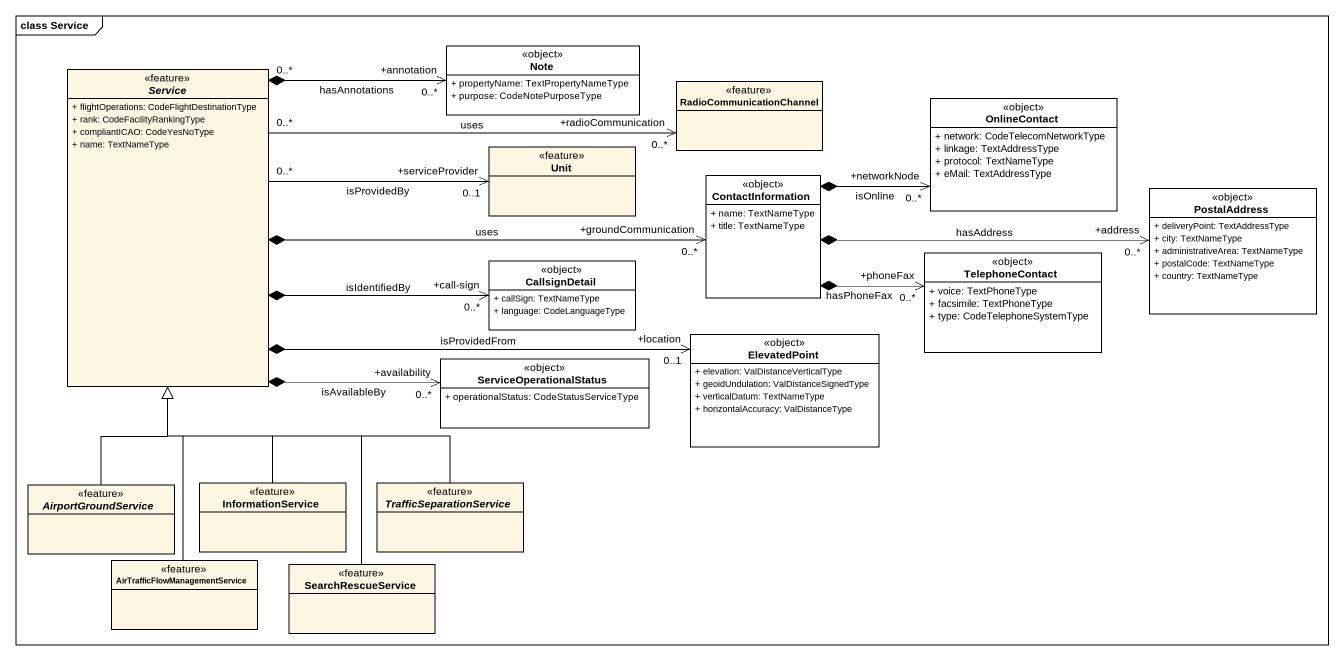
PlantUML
@startuml
mainframe class Service
hide circle
hide empty members
skinparam classAttributeIconSize 0
class "Note" as Note_ <<object>> #FFFFFF {
  + propertyName: TextPropertyNameType
  + purpose: CodeNotePurposeType
}
abstract class Service <<feature>> {
  + flightOperations: CodeFlightDestinationType
  + rank: CodeFacilityRankingType
  + compliantICAO: CodeYesNoType
  + name: TextNameType
}
class RadioCommunicationChannel <<feature>>
class OnlineContact <<object>> #FFFFFF {
  + network: CodeTelecomNetworkType
  + linkage: TextAddressType
  + protocol: TextNameType
  + eMail: TextAddressType
}
class Unit <<feature>>
class ContactInformation <<object>> #FFFFFF {
  + name: TextNameType
  + title: TextNameType
}
class PostalAddress <<object>> #FFFFFF {
  + deliveryPoint: TextAddressType
  + city: TextNameType
  + administrativeArea: TextNameType
  + postalCode: TextNameType
  + country: TextNameType
}
class CallsignDetail <<object>> #FFFFFF {
  + callSign: TextNameType
  + language: CodeLanguageType
}
class TelephoneContact <<object>> #FFFFFF {
  + voice: TextPhoneType
  + facsimile: TextPhoneType
  + type: CodeTelephoneSystemType
}
class ServiceOperationalStatus <<object>> #FFFFFF {
  + operationalStatus: CodeStatusServiceType
}
class ElevatedPoint <<object>> #FFFFFF {
  + elevation: ValDistanceVerticalType
  + geoidUndulation: ValDistanceSignedType
  + verticalDatum: TextNameType
  + horizontalAccuracy: ValDistanceType
}
abstract class AirportGroundService <<feature>>
class InformationService <<feature>>
abstract class TrafficSeparationService <<feature>>
class "AirTrafficFlowManagementService" as AirTrafficFlowManagementServ <<feature>>
class SearchRescueService <<feature>>
Service "0..*" *-right-> "+annotation\n0..*" Note_ : hasAnnotations
Service "0..*" -right-> "+radioCommunication\n0..*" RadioCommunicationChannel : uses
Service "0..*" -right-> "+serviceProvider\n0..1" Unit : isProvidedBy
Service *-right-> "+groundCommunication\n0..*" ContactInformation : uses
Service *-right-> "+call-sign\n0..*" CallsignDetail : isIdentifiedBy
Service *-right-> "+availability\n0..*" ServiceOperationalStatus : isAvailableBy
Service *-right-> "+location\n0..1" ElevatedPoint : isProvidedFrom
ContactInformation *-right-> "+networkNode\n0..*" OnlineContact : isOnline
ContactInformation *-right-> "+address\n0..*" PostalAddress : hasAddress
ContactInformation *-right-> "+phoneFax\n0..*" TelephoneContact : hasPhoneFax
AirportGroundService -up-|> Service
InformationService -up-|> Service
TrafficSeparationService -up-|> Service
AirTrafficFlowManagementServ -up-|> Service
SearchRescueService -up-|> Service
@enduml
